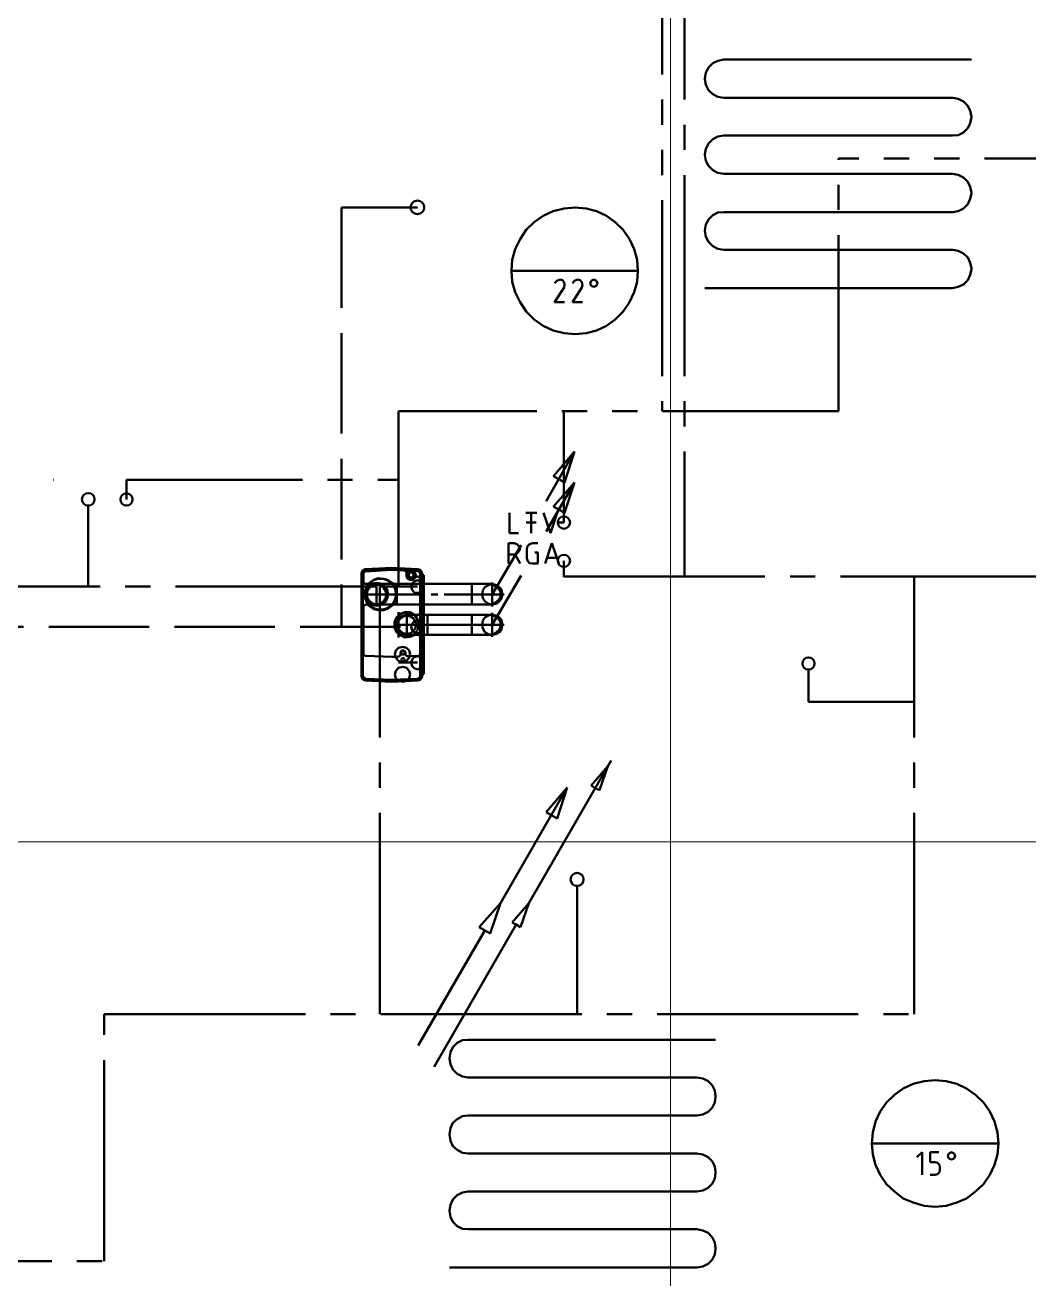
# Model space of a CAD drawing. Header units: metres. Extents: x -4.5 to 35.1, y -3.6 to 25.4.
# Drawn here: x 7.131 to 11.125, y 15.545 to 20.533 of the extents above; entities that cross this region are included whole.
import ezdxf

# ---------------------------------------------------------------- set-up
doc = ezdxf.new("R2010")
doc.units = ezdxf.units.M
for name, pattern in [('GETRENNT2_S6', [1.2, 0.7, -0.1, 0.1, -0.1, 0.1, -0.1]), ('STRICHLINIE2_S3', [0.5, 0.4, -0.1]), ('STRICHPUNKT2_S5', [1.1, 0.8, -0.1, 0.1, -0.1])]:
    doc.linetypes.add(name, pattern=pattern)
doc.layers.add('Standard', color=7, linetype='Continuous', lineweight=25)

msp = doc.modelspace()

# ---------------------------------------------------------------- linework, layer by layer
at = {"layer": 'Standard', "color": 252, "linetype": 'Continuous', "lineweight": 13}
for p, q in [((9.6986, -3.2638), (9.6986, 25.0491)), ((9.6986, -3.2638), (9.6986, 25.0491)), ((-4.1221, 17.284), (26.8317, 17.284)), ((-4.1221, 17.284), (26.8317, 17.284)), ((-4.1221, 17.284), (26.8317, 17.284))]:
    msp.add_line(p, q, dxfattribs=at)
at = {"layer": 'Standard', "color": 1, "linetype": 'GETRENNT2_S6', "lineweight": 50}
for p, q in [((9.6663, 21.036), (9.6663, 18.9971)), ((11.6484, 20.0013), (10.3671, 20.0013)), ((10.3671, 18.9971), (10.3671, 20.0013)), ((10.3671, 18.9971), (8.617, 18.9971)), ((8.617, 18.9971), (8.617, 17.997)), ((9.275, 18.5536), (9.275, 18.9971)), ((7.2438, 18.7241), (7.245, 18.7241)), ((7.5343, 18.7241), (8.617, 18.7241)), ((7.5343, 18.646), (7.5343, 18.7241)), ((9.165, 18.5536), (9.125, 18.5536)), ((9.275, 18.5536), (9.2507, 18.5536))]:
    msp.add_line(p, q, dxfattribs=at)
at = {"layer": 'Standard', "color": 5, "linetype": 'STRICHPUNKT2_S5', "lineweight": 50}
for p, q in [((9.755, 21.036), (9.755, 18.3387)), ((7.3822, 18.621), (7.3822, 18.2991)), ((9.275, 18.4015), (9.275, 18.3375)), ((9.275, 18.3387), (10.6692, 18.3387)), ((10.6692, 18.3387), (11.8255, 18.3387)), ((10.6692, 16.599), (10.6692, 18.3387)), ((6.6293, 18.2991), (8.5419, 18.2991)), ((8.5419, 16.599), (8.5419, 18.2991)), ((10.2481, 17.968), (10.2481, 17.8409)), ((10.2481, 17.8409), (10.6692, 17.8409)), ((9.3274, 17.1094), (9.3274, 16.599)), ((7.4461, 15.6156), (7.4461, 16.599)), ((7.4461, 16.599), (10.6692, 16.599)), ((5.3373, 15.6156), (7.4461, 15.6156))]:
    msp.add_line(p, q, dxfattribs=at)
at = {"layer": 'Standard', "color": 52, "linetype": 'Continuous', "lineweight": 50}
for p, q in [((9.8504, 20.3638), (9.84, 20.343)), ((9.867, 20.3805), (9.8504, 20.3638)), ((9.8879, 20.3909), (9.867, 20.3805)), ((9.9108, 20.3951), (9.8879, 20.3909)), ((10.8963, 20.3951), (9.9108, 20.3951)), ((9.84, 20.343), (9.8358, 20.3201)), ((9.8358, 20.3201), (9.8358, 20.318)), ((9.8358, 20.318), (9.84, 20.2951)), ((9.84, 20.2951), (9.8504, 20.2742)), ((9.8504, 20.2742), (9.867, 20.2576)), ((9.867, 20.2576), (9.8879, 20.2472)), ((9.8879, 20.2472), (9.9108, 20.243)), ((9.9108, 20.243), (10.8213, 20.243)), ((10.8213, 20.243), (10.8442, 20.2388)), ((10.8442, 20.2388), (10.865, 20.2284)), ((10.865, 20.2284), (10.8817, 20.2118)), ((10.8817, 20.2118), (10.8921, 20.1909)), ((10.8921, 20.1909), (10.8963, 20.168)), ((10.8963, 20.1659), (10.8921, 20.143)), ((10.8963, 20.168), (10.8963, 20.1659)), ((10.865, 20.1055), (10.8442, 20.095)), ((10.8817, 20.1221), (10.865, 20.1055)), ((10.8921, 20.143), (10.8817, 20.1221)), ((9.8504, 20.0617), (9.84, 20.0409)), ((9.867, 20.0784), (9.8504, 20.0617)), ((9.8879, 20.0888), (9.867, 20.0784)), ((9.9108, 20.093), (9.8879, 20.0888)), ((10.8213, 20.093), (9.9108, 20.093)), ((10.8442, 20.095), (10.8213, 20.093)), ((9.84, 20.0409), (9.8358, 20.018)), ((9.8358, 20.018), (9.8358, 20.0159)), ((9.8358, 20.0159), (9.84, 19.993)), ((9.84, 19.993), (9.8504, 19.9721)), ((9.8504, 19.9721), (9.867, 19.9555)), ((9.867, 19.9555), (9.8879, 19.9451)), ((9.8879, 19.9451), (9.9108, 19.9409)), ((9.9108, 19.9409), (10.8213, 19.9409)), ((10.8213, 19.9409), (10.8442, 19.9367)), ((10.8442, 19.9367), (10.865, 19.9263)), ((10.865, 19.9263), (10.8817, 19.9096)), ((10.8817, 19.9096), (10.8921, 19.8888)), ((10.8921, 19.8888), (10.8963, 19.8659)), ((10.8963, 19.8638), (10.8921, 19.8409)), ((10.8963, 19.8659), (10.8963, 19.8638)), ((9.2754, 19.8034), (9.2316, 19.7929)), ((9.3191, 19.8075), (9.2754, 19.8034)), ((9.3629, 19.8034), (9.3191, 19.8075)), ((9.4045, 19.7929), (9.3629, 19.8034)), ((10.865, 19.8034), (10.8442, 19.7929)), ((10.8817, 19.82), (10.865, 19.8034)), ((10.8921, 19.8409), (10.8817, 19.82)), ((9.192, 19.7742), (9.1566, 19.7492)), ((9.2316, 19.7929), (9.192, 19.7742)), ((9.4441, 19.7742), (9.4045, 19.7929)), ((9.4795, 19.7492), (9.4441, 19.7742)), ((9.8504, 19.7596), (9.84, 19.7388)), ((9.867, 19.7763), (9.8504, 19.7596)), ((9.8879, 19.7867), (9.867, 19.7763)), ((9.9108, 19.7888), (9.8879, 19.7867)), ((10.8213, 19.7888), (9.9108, 19.7888)), ((10.8442, 19.7929), (10.8213, 19.7888)), ((9.1253, 19.7179), (9.1003, 19.6804)), ((9.1566, 19.7492), (9.1253, 19.7179)), ((9.5108, 19.7179), (9.4795, 19.7492)), ((9.5358, 19.6804), (9.5108, 19.7179)), ((9.84, 19.7388), (9.8358, 19.7159)), ((9.8358, 19.7159), (9.8358, 19.7138)), ((9.8358, 19.7138), (9.84, 19.6909)), ((9.1003, 19.6804), (9.0816, 19.6409)), ((9.5545, 19.6409), (9.5358, 19.6804)), ((9.84, 19.6909), (9.8504, 19.67)), ((9.8504, 19.67), (9.867, 19.6534)), ((9.867, 19.6534), (9.8879, 19.643)), ((9.0816, 19.6409), (9.0691, 19.5992)), ((9.567, 19.5992), (9.5545, 19.6409)), ((9.8879, 19.643), (9.9108, 19.6388)), ((9.9108, 19.6388), (10.8213, 19.6388)), ((10.8213, 19.6388), (10.8442, 19.6346)), ((10.8442, 19.6346), (10.865, 19.6242)), ((10.865, 19.6242), (10.8817, 19.6075)), ((10.8817, 19.6075), (10.8921, 19.5867)), ((9.0691, 19.5992), (9.067, 19.5554)), ((9.067, 19.5554), (9.5691, 19.5554)), ((9.067, 19.5554), (9.0691, 19.5117)), ((9.5691, 19.5554), (9.567, 19.5992)), ((9.567, 19.5117), (9.5691, 19.5554)), ((10.8921, 19.5867), (10.8963, 19.5638)), ((10.8963, 19.5617), (10.8921, 19.5388)), ((10.8963, 19.5638), (10.8963, 19.5617)), ((9.0691, 19.5117), (9.0816, 19.47)), ((9.2462, 19.5159), (9.2378, 19.5054)), ((9.2587, 19.52), (9.2462, 19.5159)), ((9.2691, 19.5179), (9.2587, 19.52)), ((9.2754, 19.5096), (9.2691, 19.5179)), ((9.2774, 19.4992), (9.2754, 19.5096)), ((9.317, 19.5159), (9.3087, 19.5054)), ((9.3295, 19.52), (9.317, 19.5159)), ((9.3399, 19.5179), (9.3295, 19.52)), ((9.3462, 19.5096), (9.3399, 19.5179)), ((9.3483, 19.4992), (9.3462, 19.5096)), ((9.3837, 19.5159), (9.3795, 19.5054)), ((9.3795, 19.5054), (9.3837, 19.495)), ((9.3941, 19.52), (9.3837, 19.5159)), ((9.4045, 19.5159), (9.3941, 19.52)), ((9.4087, 19.5054), (9.4045, 19.5159)), ((9.4045, 19.495), (9.4087, 19.5054)), ((9.5545, 19.47), (9.567, 19.5117)), ((10.865, 19.5013), (10.8442, 19.4908)), ((10.8817, 19.5179), (10.865, 19.5013)), ((10.8921, 19.5388), (10.8817, 19.5179)), ((9.0816, 19.47), (9.1003, 19.4304)), ((9.2754, 19.4888), (9.2378, 19.4304)), ((9.2754, 19.4888), (9.2774, 19.4992)), ((9.3462, 19.4888), (9.3087, 19.4304)), ((9.3462, 19.4888), (9.3483, 19.4992)), ((9.3837, 19.495), (9.3941, 19.4908)), ((9.3941, 19.4908), (9.4045, 19.495)), ((9.5358, 19.4304), (9.5545, 19.47)), ((10.8213, 19.4867), (9.8358, 19.4867)), ((10.8442, 19.4908), (10.8213, 19.4867)), ((9.1003, 19.4304), (9.1253, 19.3929)), ((9.2378, 19.4304), (9.2774, 19.4304)), ((9.3087, 19.4304), (9.3483, 19.4304)), ((9.5108, 19.3929), (9.5358, 19.4304)), ((9.1253, 19.3929), (9.1566, 19.3617)), ((9.1566, 19.3617), (9.192, 19.3367)), ((9.4441, 19.3367), (9.4795, 19.3617)), ((9.4795, 19.3617), (9.5108, 19.3929)), ((9.192, 19.3367), (9.2316, 19.3179)), ((9.2316, 19.3179), (9.2754, 19.3075)), ((9.2754, 19.3075), (9.3191, 19.3033)), ((9.3191, 19.3033), (9.3629, 19.3075)), ((9.3629, 19.3075), (9.4045, 19.3179)), ((9.4045, 19.3179), (9.4441, 19.3367)), ((8.8336, 16.4677), (8.8232, 16.4469)), ((8.8503, 16.4844), (8.8336, 16.4677)), ((8.8711, 16.4948), (8.8503, 16.4844)), ((8.8941, 16.4969), (8.8711, 16.4948)), ((9.8775, 16.4969), (8.8941, 16.4969)), ((8.8232, 16.4469), (8.8191, 16.424)), ((8.8191, 16.424), (8.8191, 16.4219)), ((8.8191, 16.4219), (8.8232, 16.399)), ((8.8232, 16.399), (8.8336, 16.3781)), ((8.8336, 16.3781), (8.8503, 16.3615)), ((8.8503, 16.3615), (8.8711, 16.3511)), ((8.8711, 16.3511), (8.8941, 16.3469)), ((8.8941, 16.3469), (9.8045, 16.3469)), ((9.8045, 16.3469), (9.8275, 16.3427)), ((9.8275, 16.3427), (9.8483, 16.3323)), ((9.8483, 16.3323), (9.8649, 16.3156)), ((9.8649, 16.3156), (9.8754, 16.2948)), ((10.665, 16.3219), (10.6254, 16.3031)), ((10.7088, 16.3323), (10.665, 16.3219)), ((10.7525, 16.3365), (10.7088, 16.3323)), ((10.7963, 16.3323), (10.7525, 16.3365)), ((10.8379, 16.3219), (10.7963, 16.3323)), ((10.8775, 16.3031), (10.8379, 16.3219)), ((9.8754, 16.2948), (9.8775, 16.2719)), ((9.8775, 16.2698), (9.8754, 16.2469)), ((9.8775, 16.2719), (9.8775, 16.2698)), ((10.59, 16.2781), (10.5587, 16.2469)), ((10.6254, 16.3031), (10.59, 16.2781)), ((10.913, 16.2781), (10.8775, 16.3031)), ((10.9442, 16.2469), (10.913, 16.2781)), ((9.8483, 16.2094), (9.8275, 16.199)), ((9.8649, 16.226), (9.8483, 16.2094)), ((9.8754, 16.2469), (9.8649, 16.226)), ((10.5338, 16.2115), (10.515, 16.1719)), ((10.5587, 16.2469), (10.5338, 16.2115)), ((10.9692, 16.2115), (10.9442, 16.2469)), ((10.988, 16.1719), (10.9692, 16.2115)), ((8.8336, 16.1656), (8.8232, 16.1448)), ((8.8503, 16.1802), (8.8336, 16.1656)), ((8.8711, 16.1927), (8.8503, 16.1802)), ((8.8941, 16.1948), (8.8711, 16.1927)), ((9.8045, 16.1948), (8.8941, 16.1948)), ((9.8275, 16.199), (9.8045, 16.1948)), ((10.515, 16.1719), (10.5046, 16.1281)), ((11.0005, 16.1281), (10.988, 16.1719)), ((8.8232, 16.1448), (8.8191, 16.1198)), ((8.8191, 16.1198), (8.8232, 16.0948)), ((10.5046, 16.1281), (10.5004, 16.0844)), ((11.0046, 16.0844), (11.0005, 16.1281)), ((8.8232, 16.0948), (8.8336, 16.0739)), ((8.8336, 16.0739), (8.8503, 16.0594)), ((8.8503, 16.0594), (8.8711, 16.0469)), ((10.5004, 16.0844), (11.0046, 16.0844)), ((10.5004, 16.0844), (10.5046, 16.0406)), ((11.0005, 16.0406), (11.0046, 16.0844)), ((8.8711, 16.0469), (8.8941, 16.0448)), ((8.8941, 16.0448), (9.8045, 16.0448)), ((9.8045, 16.0448), (9.8275, 16.0406)), ((9.8275, 16.0406), (9.8483, 16.0302)), ((9.8483, 16.0302), (9.8649, 16.0135)), ((9.8649, 16.0135), (9.8754, 15.9927)), ((10.5046, 16.0406), (10.515, 15.9989)), ((10.7004, 16.0489), (10.6796, 16.0302)), ((10.7004, 15.9594), (10.7004, 16.0489)), ((10.7317, 16.0094), (10.7317, 16.0489)), ((10.7317, 16.0489), (10.7671, 16.0489)), ((10.7504, 16.0094), (10.7317, 16.0094)), ((10.7609, 16.0073), (10.7504, 16.0094)), ((10.8067, 16.0448), (10.8025, 16.0344)), ((10.8025, 16.0344), (10.8067, 16.0239)), ((10.8171, 16.0489), (10.8067, 16.0448)), ((10.8067, 16.0239), (10.8171, 16.0198)), ((10.8275, 16.0448), (10.8171, 16.0489)), ((10.8171, 16.0198), (10.8275, 16.0239)), ((10.8317, 16.0344), (10.8275, 16.0448)), ((10.8275, 16.0239), (10.8317, 16.0344)), ((10.988, 15.9989), (11.0005, 16.0406)), ((9.8754, 15.9927), (9.8775, 15.9698)), ((9.8775, 15.9677), (9.8754, 15.9448)), ((9.8775, 15.9698), (9.8775, 15.9677)), ((10.515, 15.9989), (10.5338, 15.9594)), ((10.5338, 15.9594), (10.5587, 15.9219)), ((10.7317, 15.9594), (10.7504, 15.9594)), ((10.7504, 15.9594), (10.7609, 15.9615)), ((10.7692, 15.9989), (10.7609, 16.0073)), ((10.7609, 15.9615), (10.7692, 15.9698)), ((10.7713, 15.9885), (10.7692, 15.9989)), ((10.7692, 15.9698), (10.7713, 15.9781)), ((10.7713, 15.9781), (10.7713, 15.9885)), ((10.9442, 15.9219), (10.9692, 15.9594)), ((10.9692, 15.9594), (10.988, 15.9989)), ((9.8649, 15.924), (9.8483, 15.9073)), ((9.8754, 15.9448), (9.8649, 15.924)), ((10.5587, 15.9219), (10.59, 15.8927)), ((10.913, 15.8927), (10.9442, 15.9219)), ((8.8336, 15.8614), (8.8232, 15.8406)), ((8.8503, 15.8781), (8.8336, 15.8614)), ((8.8711, 15.8885), (8.8503, 15.8781)), ((8.8941, 15.8927), (8.8711, 15.8885)), ((9.8045, 15.8927), (8.8941, 15.8927)), ((9.8275, 15.8969), (9.8045, 15.8927)), ((9.8483, 15.9073), (9.8275, 15.8969)), ((10.59, 15.8927), (10.6254, 15.8656)), ((10.6254, 15.8656), (10.665, 15.8489)), ((10.8379, 15.8489), (10.8775, 15.8656)), ((10.8775, 15.8656), (10.913, 15.8927)), ((8.8232, 15.8406), (8.8191, 15.8177)), ((8.8191, 15.8177), (8.8191, 15.8156)), ((8.8191, 15.8156), (8.8232, 15.7927)), ((10.665, 15.8489), (10.7088, 15.8364)), ((10.7088, 15.8364), (10.7525, 15.8323)), ((10.7525, 15.8323), (10.7963, 15.8364)), ((10.7963, 15.8364), (10.8379, 15.8489)), ((8.8232, 15.7927), (8.8336, 15.7718)), ((8.8336, 15.7718), (8.8503, 15.7552)), ((8.8503, 15.7552), (8.8711, 15.7448)), ((8.8711, 15.7448), (8.8941, 15.7427)), ((8.8941, 15.7427), (9.8045, 15.7427)), ((9.8045, 15.7427), (9.8275, 15.7385)), ((9.8275, 15.7385), (9.8483, 15.7281)), ((9.8483, 15.7281), (9.8649, 15.7114)), ((9.8649, 15.7114), (9.8754, 15.6906)), ((9.8754, 15.6906), (9.8775, 15.6677)), ((9.8775, 15.6656), (9.8754, 15.6427)), ((9.8775, 15.6677), (9.8775, 15.6656)), ((9.8649, 15.6218), (9.8483, 15.6052)), ((9.8754, 15.6427), (9.8649, 15.6218)), ((9.8045, 15.5906), (8.8191, 15.5906)), ((9.8275, 15.5947), (9.8045, 15.5906)), ((9.8483, 15.6052), (9.8275, 15.5947))]:
    msp.add_line(p, q, dxfattribs=at)
at = {"layer": 'Standard', "color": 30, "linetype": 'STRICHLINIE2_S3', "lineweight": 50}
for p, q in [((8.692, 19.8075), (8.3899, 19.8075)), ((8.3899, 19.8075), (8.3899, 18.1387)), ((5.225, 18.1387), (8.692, 18.1387))]:
    msp.add_line(p, q, dxfattribs=at)
at = {"layer": 'Standard', "color": 3, "linetype": 'Continuous', "lineweight": 50}
for p, q in [((9.317, 18.8366), (9.2045, 18.6387)), ((9.317, 18.7137), (9.2045, 18.5179)), ((9.0587, 18.5929), (9.0587, 18.5116)), ((9.1232, 18.5929), (9.167, 18.5929)), ((9.1441, 18.5116), (9.1441, 18.5929)), ((9.1941, 18.5929), (9.2212, 18.5116)), ((9.2212, 18.5116), (9.2482, 18.5929)), ((9.0587, 18.5116), (9.0941, 18.5116)), ((9.1045, 18.4637), (8.9899, 18.2679)), ((9.0545, 18.3908), (9.0545, 18.472)), ((9.0545, 18.472), (9.0774, 18.472)), ((9.0878, 18.4679), (9.0774, 18.472)), ((9.0962, 18.4595), (9.0878, 18.4679)), ((9.1003, 18.4491), (9.0962, 18.4595)), ((9.1295, 18.4595), (9.1274, 18.4491)), ((9.1378, 18.4679), (9.1295, 18.4595)), ((9.1503, 18.472), (9.1378, 18.4679)), ((9.1503, 18.472), (9.1712, 18.472)), ((9.2003, 18.3908), (9.2274, 18.472)), ((9.2274, 18.472), (9.2545, 18.3908)), ((9.0774, 18.4262), (9.0545, 18.4262)), ((9.0774, 18.4262), (9.0878, 18.4304)), ((9.0816, 18.4262), (9.1003, 18.3908)), ((9.0878, 18.4304), (9.0962, 18.4387)), ((9.0962, 18.4387), (9.1003, 18.4491)), ((9.1274, 18.4137), (9.1274, 18.4491)), ((9.1274, 18.4137), (9.1295, 18.4012)), ((9.1587, 18.4345), (9.1712, 18.4345)), ((9.1712, 18.4345), (9.1712, 18.3908)), ((9.2462, 18.4137), (9.2066, 18.4137)), ((8.4711, 18.3595), (8.469, 18.3512)), ((8.4774, 18.3658), (8.4711, 18.3595)), ((8.4753, 18.3616), (8.4711, 18.3512)), ((8.4857, 18.3658), (8.4753, 18.3616)), ((8.4794, 18.3574), (8.4753, 18.3512)), ((8.4857, 18.3679), (8.4774, 18.3658)), ((8.4794, 18.3574), (8.4774, 18.3554)), ((8.4774, 18.3554), (8.4774, 18.3512)), ((8.4857, 18.3616), (8.4794, 18.3574)), ((8.4815, 18.3595), (8.4794, 18.3574)), ((8.4857, 18.3595), (8.4815, 18.3595)), ((8.5899, 18.3741), (8.4857, 18.3679)), ((8.4857, 18.3658), (8.5899, 18.372)), ((8.4857, 18.3616), (8.5899, 18.3658)), ((8.5899, 18.3658), (8.4857, 18.3595)), ((8.6941, 18.3679), (8.5899, 18.3741)), ((8.5899, 18.372), (8.6941, 18.3658)), ((8.5899, 18.3658), (8.5899, 18.3679)), ((8.6566, 18.3637), (8.5899, 18.3658)), ((8.5899, 18.3658), (8.6399, 18.3637)), ((8.6441, 18.3616), (8.6399, 18.3637)), ((8.6461, 18.3595), (8.6441, 18.3616)), ((8.6482, 18.3554), (8.6461, 18.3595)), ((8.6503, 18.3554), (8.6482, 18.3449)), ((8.6482, 18.3512), (8.6482, 18.3554)), ((8.6586, 18.3616), (8.6503, 18.3554)), ((8.6586, 18.3595), (8.6524, 18.3533)), ((8.6566, 18.3554), (8.6524, 18.3449)), ((8.6566, 18.3637), (8.6586, 18.3616)), ((8.667, 18.3595), (8.6566, 18.3554)), ((8.667, 18.3616), (8.6586, 18.3595)), ((8.667, 18.3554), (8.6607, 18.3533)), ((8.6753, 18.3595), (8.667, 18.3616)), ((8.6774, 18.3554), (8.667, 18.3595)), ((8.6732, 18.3533), (8.667, 18.3554)), ((8.6816, 18.3533), (8.6753, 18.3595)), ((8.6774, 18.3595), (8.6774, 18.3616)), ((8.6774, 18.3616), (8.6795, 18.3616)), ((8.6836, 18.3533), (8.6774, 18.3595)), ((8.6816, 18.3449), (8.6774, 18.3554)), ((8.6941, 18.3616), (8.6795, 18.3616)), ((8.7024, 18.3658), (8.6941, 18.3679)), ((8.7045, 18.3616), (8.6941, 18.3658)), ((8.7003, 18.3574), (8.6941, 18.3616)), ((8.7024, 18.3512), (8.7003, 18.3574)), ((8.7086, 18.3595), (8.7024, 18.3658)), ((8.7086, 18.3512), (8.7045, 18.3616)), ((8.7107, 18.3512), (8.7086, 18.3595)), ((9.1295, 18.4012), (9.1378, 18.3929)), ((9.1378, 18.3929), (9.1503, 18.3908)), ((9.1712, 18.3908), (9.1503, 18.3908)), ((8.469, 18.3512), (8.469, 17.9428)), ((8.4711, 17.9428), (8.4711, 18.3512)), ((8.4753, 18.3512), (8.4753, 18.2804)), ((8.4774, 18.3512), (8.4774, 18.322)), ((8.4774, 18.322), (8.4774, 18.3179)), ((8.4774, 18.3179), (8.4794, 18.3158)), ((8.4794, 18.3158), (8.4815, 18.3116)), ((8.4815, 18.3116), (8.4836, 18.3095)), ((8.4836, 18.3095), (8.494, 18.3095)), ((8.494, 18.3054), (8.4857, 18.2887)), ((8.5003, 18.3116), (8.4899, 18.297)), ((8.5086, 18.3199), (8.494, 18.3054)), ((8.494, 18.3095), (8.4982, 18.3116)), ((8.5107, 18.3116), (8.4961, 18.3012)), ((8.4982, 18.3116), (8.5024, 18.3158)), ((8.5169, 18.3241), (8.5003, 18.3116)), ((8.5128, 18.3074), (8.5003, 18.297)), ((8.5128, 18.3054), (8.5003, 18.297)), ((8.5128, 18.3054), (8.5003, 18.297)), ((8.519, 18.3262), (8.5024, 18.3158)), ((8.5149, 18.3054), (8.5024, 18.2949)), ((8.5253, 18.3283), (8.5086, 18.3199)), ((8.5294, 18.3137), (8.5107, 18.3116)), ((8.5294, 18.3095), (8.5128, 18.3054)), ((8.5294, 18.3095), (8.5128, 18.3074)), ((8.5294, 18.3095), (8.5128, 18.3054)), ((8.5294, 18.3074), (8.5149, 18.3054)), ((8.5357, 18.3304), (8.5169, 18.3241)), ((8.5378, 18.3324), (8.519, 18.3262)), ((8.5461, 18.3304), (8.5253, 18.3283)), ((8.5461, 18.3116), (8.5294, 18.3137)), ((8.544, 18.3054), (8.5294, 18.3095)), ((8.5461, 18.3074), (8.5294, 18.3095)), ((8.5294, 18.2283), (8.5294, 18.3095)), ((8.6107, 18.3095), (8.5294, 18.3095)), ((8.544, 18.3054), (8.5294, 18.3074)), ((8.5294, 18.3054), (8.5294, 18.2303)), ((8.5544, 18.3304), (8.5357, 18.3304)), ((8.5565, 18.3304), (8.5378, 18.3324)), ((8.5565, 18.2949), (8.544, 18.3054)), ((8.5586, 18.297), (8.544, 18.3054)), ((8.5649, 18.3283), (8.5461, 18.3304)), ((8.5628, 18.3012), (8.5461, 18.3116)), ((8.5586, 18.297), (8.5461, 18.3074)), ((8.5732, 18.3241), (8.5544, 18.3304)), ((8.5753, 18.3241), (8.5565, 18.3304)), ((8.5815, 18.3199), (8.5649, 18.3283)), ((8.5899, 18.3116), (8.5732, 18.3241)), ((8.592, 18.3137), (8.5753, 18.3241)), ((8.5961, 18.3054), (8.5815, 18.3199)), ((8.6003, 18.297), (8.5899, 18.3116)), ((8.6024, 18.297), (8.592, 18.3137)), ((8.6045, 18.2887), (8.5961, 18.3054)), ((8.6107, 18.2283), (8.6107, 18.3095)), ((8.6107, 18.3095), (8.9086, 18.3095)), ((8.6482, 18.3512), (8.6482, 18.3408)), ((8.6482, 18.3449), (8.6503, 18.3366)), ((8.6482, 18.3408), (8.6524, 18.3304)), ((8.6524, 18.3533), (8.6503, 18.3449)), ((8.6503, 18.3449), (8.6524, 18.3366)), ((8.6503, 18.3366), (8.6566, 18.3304)), ((8.6524, 18.3449), (8.6566, 18.3366)), ((8.6524, 18.3366), (8.6586, 18.3304)), ((8.6524, 18.3304), (8.6628, 18.3262)), ((8.6607, 18.3533), (8.6566, 18.3449)), ((8.6566, 18.3449), (8.6607, 18.3387)), ((8.6566, 18.3366), (8.667, 18.3324)), ((8.6566, 18.3304), (8.667, 18.3262)), ((8.6586, 18.3304), (8.667, 18.3283)), ((8.6607, 18.3387), (8.667, 18.3345)), ((8.6628, 18.3262), (8.6732, 18.3262)), ((8.667, 18.3345), (8.6732, 18.3387)), ((8.667, 18.3324), (8.6774, 18.3366)), ((8.667, 18.3283), (8.6753, 18.3304)), ((8.667, 18.3262), (8.6753, 18.3283)), ((8.6711, 18.3116), (8.667, 18.2991)), ((8.6795, 18.3199), (8.6711, 18.3116)), ((8.6774, 18.3449), (8.6732, 18.3533)), ((8.6732, 18.3387), (8.6774, 18.3449)), ((8.6732, 18.3262), (8.6816, 18.3324)), ((8.6753, 18.3304), (8.6816, 18.3366)), ((8.6753, 18.3283), (8.6816, 18.3345)), ((8.6774, 18.3366), (8.6816, 18.3449)), ((8.692, 18.3241), (8.6795, 18.3199)), ((8.6836, 18.3449), (8.6816, 18.3533)), ((8.6816, 18.3366), (8.6836, 18.3449)), ((8.6816, 18.3345), (8.6857, 18.3429)), ((8.6836, 18.3345), (8.6816, 18.3324)), ((8.6857, 18.3429), (8.6836, 18.3533)), ((8.6857, 18.3366), (8.6836, 18.3345)), ((8.6899, 18.3387), (8.6857, 18.3366)), ((8.6961, 18.3387), (8.6899, 18.3387)), ((8.7045, 18.3199), (8.692, 18.3241)), ((8.6982, 18.3366), (8.6961, 18.3387)), ((8.7003, 18.3345), (8.6982, 18.3366)), ((8.7024, 18.3304), (8.7003, 18.3345)), ((8.7024, 17.9428), (8.7024, 18.3512)), ((8.7024, 18.3283), (8.7024, 18.3304)), ((8.7024, 18.197), (8.7024, 18.3283)), ((8.7149, 18.3116), (8.7045, 18.3199)), ((8.7086, 18.3512), (8.7086, 17.9428)), ((8.7107, 17.9428), (8.7107, 18.3512)), ((8.717, 18.3449), (8.7107, 18.3449)), ((8.7128, 18.3449), (8.7128, 17.9512)), ((8.7128, 18.3074), (8.7128, 18.3095)), ((8.7128, 18.3074), (8.7149, 18.3054)), ((8.717, 18.2991), (8.7149, 18.3116)), ((8.7149, 18.3054), (8.7149, 18.2929)), ((8.717, 18.3449), (8.717, 17.9512)), ((8.9899, 18.3095), (8.9086, 18.3095)), ((8.9086, 18.3095), (8.9086, 18.2283)), ((8.9753, 18.3054), (8.9608, 18.297)), ((8.9899, 18.3095), (8.9753, 18.3054)), ((9.1045, 18.3429), (8.9899, 18.147)), ((8.9899, 18.3158), (8.9899, 18.2199)), ((9.0066, 18.3054), (8.9899, 18.3095)), ((8.992, 18.3054), (8.9941, 18.3054)), ((9.0191, 18.297), (9.0066, 18.3054)), ((8.4711, 18.2804), (8.4711, 18.2824)), ((8.4815, 18.2804), (8.4711, 18.2804)), ((8.4711, 18.2804), (8.4711, 18.2554)), ((8.4711, 18.2554), (8.4711, 18.2804)), ((8.4711, 18.2554), (8.4711, 18.2574)), ((8.4815, 18.2554), (8.4711, 18.2554)), ((8.4732, 18.2804), (8.4732, 18.2824)), ((8.4815, 18.2804), (8.4732, 18.2804)), ((8.4836, 18.2783), (8.4732, 18.2783)), ((8.4732, 18.2783), (8.4732, 18.2762)), ((8.4815, 18.2762), (8.4732, 18.2762)), ((8.4732, 18.2679), (8.4732, 18.2699)), ((8.4732, 18.2679), (8.4815, 18.2679)), ((8.4815, 18.2679), (8.4732, 18.2679)), ((8.4732, 18.2595), (8.4732, 18.2616)), ((8.4815, 18.2595), (8.4732, 18.2595)), ((8.4732, 18.2595), (8.4836, 18.2595)), ((8.4732, 18.2554), (8.4732, 18.2574)), ((8.4732, 18.2554), (8.4815, 18.2554)), ((8.4753, 18.2554), (8.4753, 17.9428)), ((8.4857, 18.2887), (8.4815, 18.2679)), ((8.4815, 18.2804), (8.4815, 18.2554)), ((8.4815, 18.2679), (8.4857, 18.2491)), ((8.4899, 18.297), (8.4836, 18.2783)), ((8.4857, 18.2866), (8.4836, 18.2679)), ((8.4836, 18.2679), (8.4857, 18.2512)), ((8.4836, 18.2595), (8.4899, 18.2408)), ((8.4961, 18.3012), (8.4857, 18.2866)), ((8.4919, 18.2845), (8.4878, 18.2679)), ((8.4899, 18.2845), (8.4878, 18.2679)), ((8.4919, 18.2845), (8.4878, 18.2679)), ((8.4878, 18.2679), (8.4919, 18.2533)), ((8.4878, 18.2679), (8.4899, 18.2512)), ((8.6107, 18.2679), (8.4878, 18.2679)), ((8.4878, 18.2679), (8.4919, 18.2533)), ((8.5003, 18.297), (8.4899, 18.2845)), ((8.494, 18.2824), (8.4899, 18.2679)), ((8.4899, 18.2679), (8.494, 18.2533)), ((8.5003, 18.297), (8.4919, 18.2845)), ((8.5003, 18.297), (8.4919, 18.2845)), ((8.4919, 18.2679), (8.5669, 18.2679)), ((8.5024, 18.2949), (8.494, 18.2824)), ((8.692, 18.2991), (8.5419, 18.2991)), ((8.5649, 18.2824), (8.5565, 18.2949)), ((8.5669, 18.2845), (8.5586, 18.297)), ((8.5669, 18.2845), (8.5586, 18.297)), ((8.5711, 18.2866), (8.5628, 18.3012)), ((8.569, 18.2679), (8.5649, 18.2824)), ((8.5649, 18.2533), (8.569, 18.2679)), ((8.5711, 18.2679), (8.5669, 18.2845)), ((8.5711, 18.2679), (8.5669, 18.2845)), ((8.5669, 18.2533), (8.5711, 18.2679)), ((8.5669, 18.2512), (8.5711, 18.2679)), ((8.5753, 18.2679), (8.5711, 18.2866)), ((8.5711, 18.2512), (8.5753, 18.2679)), ((8.6065, 18.2783), (8.6003, 18.297)), ((8.6003, 18.2408), (8.6065, 18.2595)), ((8.6086, 18.2783), (8.6024, 18.297)), ((8.6024, 18.2387), (8.6086, 18.2574)), ((8.6086, 18.2679), (8.6045, 18.2887)), ((8.6045, 18.2491), (8.6086, 18.2679)), ((8.6065, 18.2595), (8.6065, 18.2783)), ((8.6086, 18.2574), (8.6086, 18.2783)), ((8.6107, 18.2679), (8.7211, 18.2679)), ((8.667, 18.2991), (8.6711, 18.2866)), ((8.6711, 18.2866), (8.6795, 18.2762)), ((8.6795, 18.2762), (8.692, 18.2741)), ((8.692, 18.2741), (8.7045, 18.2762)), ((8.7045, 18.2762), (8.7149, 18.2866)), ((8.7128, 18.2908), (8.7149, 18.2929)), ((8.7128, 18.2908), (8.7128, 18.2929)), ((8.7149, 18.2866), (8.717, 18.2991)), ((8.7461, 18.2679), (8.7732, 18.2679)), ((8.7982, 18.2679), (8.9086, 18.2679)), ((8.9086, 18.2679), (9.0295, 18.2679)), ((8.942, 18.2679), (9.0378, 18.2679)), ((8.9524, 18.2845), (8.9503, 18.2679)), ((8.9503, 18.2679), (8.9524, 18.2533)), ((8.9608, 18.297), (8.9524, 18.2845)), ((8.9941, 18.3033), (8.9982, 18.3033)), ((8.9962, 18.3033), (9.0024, 18.3033)), ((9.0045, 18.3012), (8.9982, 18.3012)), ((9.0003, 18.3012), (9.0045, 18.3012)), ((9.0024, 18.3012), (9.0066, 18.3012)), ((9.0024, 18.2991), (9.0087, 18.2991)), ((9.0045, 18.2991), (9.0107, 18.2991)), ((9.0107, 18.2991), (9.0045, 18.2991)), ((9.0066, 18.297), (9.0128, 18.297)), ((9.0128, 18.297), (9.0066, 18.297)), ((9.0149, 18.2949), (9.0087, 18.2949)), ((9.0087, 18.2949), (9.0149, 18.2949)), ((9.0107, 18.2949), (9.0149, 18.2949)), ((9.0107, 18.2929), (9.017, 18.2929)), ((9.017, 18.2929), (9.0107, 18.2929)), ((9.0128, 18.2908), (9.0191, 18.2908)), ((9.0191, 18.2908), (9.0128, 18.2908)), ((9.0128, 18.2908), (9.0191, 18.2908)), ((9.0212, 18.2887), (9.0149, 18.2887)), ((9.0149, 18.2887), (9.0191, 18.2887)), ((9.0212, 18.2866), (9.0149, 18.2866)), ((9.0149, 18.2866), (9.0212, 18.2866)), ((9.017, 18.2866), (9.0212, 18.2866)), ((9.017, 18.2845), (9.0232, 18.2845)), ((9.0232, 18.2845), (9.017, 18.2845)), ((9.017, 18.2845), (9.0232, 18.2845)), ((9.017, 18.2824), (9.0232, 18.2824)), ((9.0232, 18.2824), (9.017, 18.2824)), ((9.0232, 18.2554), (9.017, 18.2554)), ((9.0274, 18.2845), (9.0191, 18.297)), ((9.0191, 18.2804), (9.0253, 18.2804)), ((9.0253, 18.2804), (9.0191, 18.2804)), ((9.0191, 18.2804), (9.0232, 18.2804)), ((9.0191, 18.2783), (9.0253, 18.2783)), ((9.0253, 18.2783), (9.0191, 18.2783)), ((9.0191, 18.2762), (9.0253, 18.2762)), ((9.0253, 18.2762), (9.0191, 18.2762)), ((9.0191, 18.2762), (9.0253, 18.2762)), ((9.0253, 18.2741), (9.0191, 18.2741)), ((9.0191, 18.2741), (9.0253, 18.2741)), ((9.0191, 18.2616), (9.0253, 18.2616)), ((9.0253, 18.2616), (9.0191, 18.2616)), ((9.0191, 18.2616), (9.0253, 18.2616)), ((9.0191, 18.2595), (9.0253, 18.2595)), ((9.0253, 18.2595), (9.0191, 18.2595)), ((9.0191, 18.2595), (9.0253, 18.2595)), ((9.0191, 18.2574), (9.0253, 18.2574)), ((9.0253, 18.2574), (9.0191, 18.2574)), ((9.0253, 18.2554), (9.0191, 18.2554)), ((9.0191, 18.2554), (9.0232, 18.2554)), ((9.0212, 18.2741), (9.0253, 18.2741)), ((9.0212, 18.272), (9.0274, 18.272)), ((9.0274, 18.272), (9.0212, 18.272)), ((9.0212, 18.2699), (9.0274, 18.2699)), ((9.0274, 18.2699), (9.0212, 18.2699)), ((9.0212, 18.2699), (9.0274, 18.2699)), ((9.0212, 18.2679), (9.0274, 18.2679)), ((9.0212, 18.2679), (9.0274, 18.2679)), ((9.0212, 18.2658), (9.0274, 18.2658)), ((9.0274, 18.2658), (9.0212, 18.2658)), ((9.0212, 18.2658), (9.0274, 18.2658)), ((9.0274, 18.2637), (9.0212, 18.2637)), ((9.0212, 18.2637), (9.0253, 18.2637)), ((9.0295, 18.2679), (9.0274, 18.2845)), ((9.0274, 18.2533), (9.0295, 18.2679)), ((8.4794, 18.222), (8.4774, 18.2178)), ((8.4774, 18.2178), (8.4774, 18.2137)), ((8.4774, 18.2137), (8.4774, 18.0324)), ((8.4815, 18.2241), (8.4794, 18.222)), ((8.4836, 18.2262), (8.4815, 18.2241)), ((8.4878, 18.2283), (8.4836, 18.2262)), ((8.4857, 18.2512), (8.4961, 18.2345)), ((8.4857, 18.2491), (8.494, 18.2303)), ((8.4919, 18.2283), (8.4878, 18.2283)), ((8.4899, 18.2512), (8.5003, 18.2387)), ((8.4899, 18.2408), (8.5003, 18.2241)), ((8.4919, 18.2533), (8.5003, 18.2387)), ((8.4919, 18.2533), (8.5003, 18.2408)), ((8.494, 18.2262), (8.4919, 18.2283)), ((8.494, 18.2533), (8.5024, 18.2408)), ((8.494, 18.2303), (8.5086, 18.2178)), ((8.4982, 18.2241), (8.494, 18.2262)), ((8.4961, 18.2345), (8.5107, 18.2262)), ((8.5024, 18.2199), (8.4982, 18.2241)), ((8.5003, 18.2408), (8.5128, 18.2303)), ((8.5003, 18.2387), (8.5128, 18.2303)), ((8.5003, 18.2387), (8.5128, 18.2303)), ((8.5003, 18.2241), (8.5169, 18.2137)), ((8.5024, 18.2408), (8.5149, 18.2324)), ((8.5024, 18.2199), (8.519, 18.2095)), ((8.5086, 18.2178), (8.5253, 18.2074)), ((8.5107, 18.2262), (8.5294, 18.222)), ((8.5128, 18.2303), (8.5294, 18.2262)), ((8.5128, 18.2303), (8.5294, 18.2262)), ((8.5128, 18.2303), (8.5294, 18.2283)), ((8.5149, 18.2324), (8.5294, 18.2283)), ((8.5169, 18.2137), (8.5357, 18.2074)), ((8.519, 18.2095), (8.5378, 18.2054)), ((8.5253, 18.2074), (8.5461, 18.2054)), ((8.5294, 18.2283), (8.544, 18.2324)), ((8.5294, 18.2262), (8.544, 18.2303)), ((8.5294, 18.2262), (8.5461, 18.2303)), ((8.5294, 18.2283), (8.6107, 18.2283)), ((8.5294, 18.222), (8.5461, 18.2262)), ((8.5357, 18.2074), (8.5544, 18.2074)), ((8.5378, 18.2054), (8.5565, 18.2054)), ((8.544, 18.2324), (8.5565, 18.2408)), ((8.544, 18.2303), (8.5586, 18.2387)), ((8.5461, 18.2303), (8.5586, 18.2387)), ((8.5461, 18.2262), (8.5628, 18.2345)), ((8.5461, 18.2054), (8.5649, 18.2074)), ((8.5544, 18.2074), (8.5732, 18.2137)), ((8.5565, 18.2408), (8.5649, 18.2533)), ((8.5565, 18.2054), (8.5753, 18.2116)), ((8.5586, 18.2387), (8.5669, 18.2533)), ((8.5586, 18.2387), (8.5669, 18.2512)), ((8.5628, 18.2345), (8.5711, 18.2512)), ((8.5649, 18.2074), (8.5815, 18.2178)), ((8.5732, 18.2137), (8.5899, 18.2241)), ((8.5753, 18.2116), (8.592, 18.2241)), ((8.5815, 18.2178), (8.5961, 18.2303)), ((8.5899, 18.2241), (8.6003, 18.2408)), ((8.592, 18.2241), (8.6024, 18.2387)), ((8.5961, 18.2303), (8.6045, 18.2491)), ((8.6107, 18.2283), (8.9086, 18.2283)), ((8.9086, 18.2283), (8.9899, 18.2283)), ((8.9524, 18.2533), (8.9608, 18.2408)), ((8.9608, 18.2408), (8.9753, 18.2303)), ((8.9753, 18.2303), (8.9899, 18.2283)), ((8.9899, 18.2283), (9.0066, 18.2303)), ((8.9982, 18.2324), (8.992, 18.2324)), ((8.9962, 18.2345), (9.0024, 18.2345)), ((9.0045, 18.2345), (8.9982, 18.2345)), ((9.0003, 18.2345), (9.0045, 18.2345)), ((9.0087, 18.2366), (9.0024, 18.2366)), ((9.0024, 18.2366), (9.0066, 18.2366)), ((9.0045, 18.2387), (9.0107, 18.2387)), ((9.0045, 18.2366), (9.0107, 18.2366)), ((9.0066, 18.2303), (9.0191, 18.2408)), ((9.0066, 18.2408), (9.0128, 18.2408)), ((9.0066, 18.2387), (9.0128, 18.2387)), ((9.0087, 18.2408), (9.0149, 18.2408)), ((9.0149, 18.2408), (9.0087, 18.2408)), ((9.0107, 18.2449), (9.017, 18.2449)), ((9.017, 18.2428), (9.0107, 18.2428)), ((9.0107, 18.2428), (9.0149, 18.2428)), ((9.0191, 18.247), (9.0128, 18.247)), ((9.0128, 18.2449), (9.0191, 18.2449)), ((9.0191, 18.2449), (9.0128, 18.2449)), ((9.0149, 18.2491), (9.0212, 18.2491)), ((9.0212, 18.2491), (9.0149, 18.2491)), ((9.0149, 18.2491), (9.0212, 18.2491)), ((9.0149, 18.247), (9.0191, 18.247)), ((9.017, 18.2533), (9.0232, 18.2533)), ((9.0232, 18.2533), (9.017, 18.2533)), ((9.017, 18.2512), (9.0232, 18.2512)), ((9.0232, 18.2512), (9.017, 18.2512)), ((9.017, 18.2512), (9.0212, 18.2512)), ((9.0191, 18.2408), (9.0274, 18.2533)), ((8.6086, 18.1762), (8.6003, 18.1574)), ((8.6003, 18.1574), (8.6003, 18.1366)), ((8.6045, 18.1657), (8.6024, 18.147)), ((8.617, 18.1824), (8.6045, 18.1657)), ((8.6232, 18.1908), (8.6086, 18.1762)), ((8.6128, 18.1637), (8.6107, 18.147)), ((8.6211, 18.1762), (8.6128, 18.1637)), ((8.617, 18.1616), (8.6128, 18.147)), ((8.6315, 18.1929), (8.617, 18.1824)), ((8.6253, 18.1741), (8.617, 18.1616)), ((8.6357, 18.1845), (8.6211, 18.1762)), ((8.642, 18.197), (8.6232, 18.1908)), ((8.6357, 18.1803), (8.6253, 18.1741)), ((8.6503, 18.1949), (8.6315, 18.1929)), ((8.6503, 18.1866), (8.6357, 18.1845)), ((8.6503, 18.1845), (8.6357, 18.1803)), ((8.6628, 18.197), (8.642, 18.197)), ((8.6691, 18.1929), (8.6503, 18.1949)), ((8.6503, 18.1074), (8.6503, 18.1866)), ((8.7316, 18.1866), (8.6503, 18.1866)), ((8.6649, 18.1803), (8.6503, 18.1845)), ((8.6503, 18.1845), (8.6503, 18.1095)), ((8.6816, 18.1866), (8.6628, 18.197)), ((8.6753, 18.1741), (8.6649, 18.1803)), ((8.6836, 18.1824), (8.6691, 18.1929)), ((8.6795, 18.1616), (8.6711, 18.1512)), ((8.6836, 18.1616), (8.6753, 18.1741)), ((8.692, 18.1637), (8.6795, 18.1616)), ((8.6816, 18.1866), (8.6836, 18.1866)), ((8.6836, 18.1866), (8.6857, 18.1845)), ((8.6941, 18.1657), (8.6836, 18.1824)), ((8.6878, 18.147), (8.6836, 18.1616)), ((8.6857, 18.1845), (8.692, 18.1845)), ((8.692, 18.1845), (8.6961, 18.1866)), ((8.7045, 18.1616), (8.692, 18.1637)), ((8.6982, 18.147), (8.6941, 18.1657)), ((8.6961, 18.1866), (8.6982, 18.1887)), ((8.6982, 18.1887), (8.7003, 18.1908)), ((8.7003, 18.1908), (8.7024, 18.1929)), ((8.7024, 18.1929), (8.7024, 18.197)), ((8.7149, 18.1512), (8.7045, 18.1616)), ((8.7316, 18.1074), (8.7316, 18.1866)), ((8.7316, 18.1866), (8.9086, 18.1866)), ((8.9899, 18.1866), (8.9086, 18.1866)), ((8.9086, 18.1866), (8.9086, 18.1074)), ((8.9524, 18.1637), (8.9503, 18.147)), ((8.9608, 18.1762), (8.9524, 18.1637)), ((8.9753, 18.1845), (8.9608, 18.1762)), ((8.9899, 18.1866), (8.9753, 18.1845)), ((8.9899, 18.1949), (8.9899, 18.0991)), ((9.0066, 18.1845), (8.9899, 18.1866)), ((8.992, 18.1845), (8.9941, 18.1845)), ((8.9941, 18.1824), (8.9982, 18.1824)), ((8.9962, 18.1824), (9.0024, 18.1824)), ((9.0045, 18.1803), (8.9982, 18.1803)), ((9.0003, 18.1803), (9.0045, 18.1803)), ((9.0024, 18.1803), (9.0066, 18.1803)), ((9.0024, 18.1782), (9.0087, 18.1782)), ((9.0045, 18.1782), (9.0107, 18.1782)), ((9.0045, 18.1762), (9.0107, 18.1762)), ((9.0191, 18.1762), (9.0066, 18.1845)), ((9.0066, 18.1762), (9.0128, 18.1762)), ((9.0128, 18.1762), (9.0066, 18.1762)), ((9.0087, 18.1741), (9.0149, 18.1741)), ((9.0149, 18.1741), (9.0087, 18.1741)), ((9.0107, 18.172), (9.017, 18.172)), ((9.017, 18.172), (9.0107, 18.172)), ((9.0107, 18.172), (9.0149, 18.172)), ((9.0128, 18.1699), (9.0191, 18.1699)), ((9.0191, 18.1699), (9.0128, 18.1699)), ((9.0128, 18.1699), (9.0191, 18.1699)), ((9.0212, 18.1678), (9.0149, 18.1678)), ((9.0149, 18.1678), (9.0191, 18.1678)), ((9.0212, 18.1657), (9.0149, 18.1657)), ((9.0149, 18.1657), (9.0212, 18.1657)), ((9.017, 18.1657), (9.0212, 18.1657)), ((9.017, 18.1637), (9.0232, 18.1637)), ((9.0232, 18.1637), (9.017, 18.1637)), ((9.017, 18.1616), (9.0232, 18.1616)), ((9.0232, 18.1616), (9.017, 18.1616)), ((9.017, 18.1616), (9.0232, 18.1616)), ((9.0274, 18.1637), (9.0191, 18.1762)), ((9.0191, 18.1595), (9.0253, 18.1595)), ((9.0253, 18.1595), (9.0191, 18.1595)), ((9.0191, 18.1595), (9.0232, 18.1595)), ((9.0191, 18.1574), (9.0253, 18.1574)), ((9.0253, 18.1574), (9.0191, 18.1574)), ((9.0191, 18.1553), (9.0253, 18.1553)), ((9.0253, 18.1553), (9.0191, 18.1553)), ((9.0191, 18.1553), (9.0253, 18.1553)), ((9.0295, 18.147), (9.0274, 18.1637)), ((8.6003, 18.1366), (8.6086, 18.1178)), ((8.6024, 18.147), (8.6045, 18.1282)), ((8.6045, 18.1282), (8.617, 18.1137)), ((8.6086, 18.1178), (8.6232, 18.1053)), ((8.7316, 18.147), (8.6107, 18.147)), ((8.6107, 18.147), (8.6128, 18.1324)), ((8.6128, 18.147), (8.617, 18.1324)), ((8.6128, 18.147), (8.6878, 18.147)), ((8.6128, 18.1324), (8.6211, 18.1178)), ((8.617, 18.1324), (8.6253, 18.122)), ((8.617, 18.1137), (8.6315, 18.1032)), ((8.6211, 18.1178), (8.6357, 18.1095)), ((8.6232, 18.1053), (8.642, 18.097)), ((8.6253, 18.122), (8.6357, 18.1137)), ((8.6357, 18.1137), (8.6503, 18.1116)), ((8.6357, 18.1095), (8.6503, 18.1074)), ((8.6503, 18.1116), (8.6649, 18.1137)), ((8.6503, 18.1074), (8.7316, 18.1074)), ((8.6628, 18.0991), (8.6816, 18.1074)), ((8.6649, 18.1137), (8.6753, 18.122)), ((8.6711, 18.1512), (8.667, 18.1387)), ((8.667, 18.1387), (8.6711, 18.1262)), ((8.6691, 18.1032), (8.6836, 18.1137)), ((8.6711, 18.1262), (8.6795, 18.1178)), ((8.6753, 18.122), (8.6836, 18.1324)), ((8.6795, 18.1178), (8.692, 18.1137)), ((8.6836, 18.1095), (8.6816, 18.1074)), ((8.6836, 18.1324), (8.6878, 18.147)), ((8.6836, 18.1137), (8.6941, 18.1282)), ((8.6961, 18.1095), (8.6836, 18.1095)), ((8.692, 18.1137), (8.7045, 18.1178)), ((8.6941, 18.1282), (8.6982, 18.147)), ((8.6982, 18.1074), (8.6961, 18.1095)), ((8.7003, 18.1032), (8.6982, 18.1074)), ((8.7045, 18.1178), (8.7149, 18.1262)), ((8.717, 18.1387), (8.7149, 18.1512)), ((8.7149, 18.1262), (8.717, 18.1387)), ((8.9086, 18.147), (8.7316, 18.147)), ((8.9086, 18.1074), (8.7316, 18.1074)), ((8.9086, 18.147), (9.0295, 18.147)), ((8.9086, 18.1074), (8.9899, 18.1074)), ((8.942, 18.147), (9.0378, 18.147)), ((8.9503, 18.147), (8.9524, 18.1324)), ((8.9524, 18.1324), (8.9608, 18.1178)), ((8.9608, 18.1178), (8.9753, 18.1095)), ((8.9753, 18.1095), (8.9899, 18.1074)), ((8.9899, 18.1074), (9.0066, 18.1095)), ((8.9982, 18.1116), (8.992, 18.1116)), ((8.9962, 18.1116), (9.0024, 18.1116)), ((9.0045, 18.1137), (8.9982, 18.1137)), ((9.0003, 18.1137), (9.0045, 18.1137)), ((9.0087, 18.1157), (9.0024, 18.1157)), ((9.0024, 18.1157), (9.0066, 18.1157)), ((9.0045, 18.1178), (9.0107, 18.1178)), ((9.0045, 18.1157), (9.0107, 18.1157)), ((9.0066, 18.1199), (9.0128, 18.1199)), ((9.0066, 18.1095), (9.0191, 18.1178)), ((9.0066, 18.1178), (9.0128, 18.1178)), ((9.0087, 18.1199), (9.0149, 18.1199)), ((9.0149, 18.1199), (9.0087, 18.1199)), ((9.0107, 18.122), (9.017, 18.122)), ((9.017, 18.122), (9.0107, 18.122)), ((9.0107, 18.122), (9.0149, 18.122)), ((9.0191, 18.1262), (9.0128, 18.1262)), ((9.0128, 18.1241), (9.0191, 18.1241)), ((9.0191, 18.1241), (9.0128, 18.1241)), ((9.0149, 18.1282), (9.0212, 18.1282)), ((9.0212, 18.1282), (9.0149, 18.1282)), ((9.0212, 18.1262), (9.0149, 18.1262)), ((9.0149, 18.1262), (9.0191, 18.1262)), ((9.0232, 18.1345), (9.017, 18.1345)), ((9.017, 18.1324), (9.0232, 18.1324)), ((9.0232, 18.1324), (9.017, 18.1324)), ((9.017, 18.1303), (9.0232, 18.1303)), ((9.0232, 18.1303), (9.017, 18.1303)), ((9.017, 18.1303), (9.0212, 18.1303)), ((9.0191, 18.1532), (9.0253, 18.1532)), ((9.0253, 18.1532), (9.0191, 18.1532)), ((9.0191, 18.1407), (9.0253, 18.1407)), ((9.0253, 18.1407), (9.0191, 18.1407)), ((9.0191, 18.1407), (9.0253, 18.1407)), ((9.0191, 18.1387), (9.0253, 18.1387)), ((9.0253, 18.1387), (9.0191, 18.1387)), ((9.0191, 18.1366), (9.0253, 18.1366)), ((9.0253, 18.1366), (9.0191, 18.1366)), ((9.0191, 18.1366), (9.0253, 18.1366)), ((9.0253, 18.1345), (9.0191, 18.1345)), ((9.0191, 18.1345), (9.0232, 18.1345)), ((9.0191, 18.1178), (9.0274, 18.1324)), ((9.0212, 18.1512), (9.0274, 18.1512)), ((9.0274, 18.1512), (9.0212, 18.1512)), ((9.0212, 18.1512), (9.0253, 18.1512)), ((9.0212, 18.1491), (9.0274, 18.1491)), ((9.0274, 18.1491), (9.0212, 18.1491)), ((9.0212, 18.147), (9.0274, 18.147)), ((9.0274, 18.147), (9.0212, 18.147)), ((9.0212, 18.147), (9.0274, 18.147)), ((9.0212, 18.1449), (9.0274, 18.1449)), ((9.0274, 18.1449), (9.0212, 18.1449)), ((9.0212, 18.1449), (9.0274, 18.1449)), ((9.0274, 18.1428), (9.0212, 18.1428)), ((9.0212, 18.1428), (9.0253, 18.1428)), ((9.0274, 18.1324), (9.0295, 18.147)), ((8.617, 18.0553), (8.6065, 18.0449)), ((8.6336, 18.0595), (8.617, 18.0553)), ((8.6315, 18.1032), (8.6503, 18.0991)), ((8.6482, 18.0553), (8.6336, 18.0595)), ((8.642, 18.097), (8.6628, 18.0991)), ((8.6586, 18.0449), (8.6482, 18.0553)), ((8.6503, 18.0991), (8.6691, 18.1032)), ((8.7024, 18.1012), (8.7003, 18.1032)), ((8.7024, 18.097), (8.7024, 18.1012)), ((8.7024, 18.0324), (8.7024, 18.097)), ((8.4774, 18.0324), (8.4774, 18.0303)), ((8.4774, 18.0303), (8.4794, 18.0262)), ((8.4794, 18.0262), (8.4815, 18.0241)), ((8.4815, 18.0241), (8.4857, 18.0241)), ((8.4857, 18.0241), (8.5899, 18.0199)), ((8.5899, 18.0199), (8.5899, 18.022)), ((8.5899, 18.0199), (8.6149, 18.0199)), ((8.6065, 18.0449), (8.6024, 18.0303)), ((8.6024, 18.0303), (8.6065, 18.0158)), ((8.6065, 18.0158), (8.617, 18.0033)), ((8.6149, 18.0199), (8.619, 18.022)), ((8.619, 18.022), (8.6232, 18.0241)), ((8.6232, 18.0241), (8.6253, 18.0262)), ((8.6274, 18.0428), (8.6253, 18.0345)), ((8.6253, 18.0303), (8.6253, 18.0345)), ((8.6253, 18.0262), (8.6253, 18.0303)), ((8.6336, 18.047), (8.6274, 18.0428)), ((8.6295, 18.0428), (8.6274, 18.0366)), ((8.6274, 18.0366), (8.6295, 18.0303)), ((8.6295, 18.0137), (8.6274, 18.0074)), ((8.6274, 18.0074), (8.6295, 18.0033)), ((8.6336, 18.0449), (8.6295, 18.0428)), ((8.6295, 18.0303), (8.6336, 18.0283)), ((8.6336, 18.0158), (8.6295, 18.0137)), ((8.642, 18.0428), (8.6336, 18.047)), ((8.6399, 18.0428), (8.6336, 18.0449)), ((8.6336, 18.0283), (8.6399, 18.0303)), ((8.6399, 18.0137), (8.6336, 18.0158)), ((8.642, 18.0366), (8.6399, 18.0428)), ((8.6399, 18.0303), (8.642, 18.0366)), ((8.642, 18.0074), (8.6399, 18.0137)), ((8.6399, 18.0033), (8.642, 18.0074)), ((8.6441, 18.0345), (8.642, 18.0428)), ((8.6441, 18.0345), (8.6441, 18.0366)), ((8.6441, 18.0345), (8.6441, 18.0283)), ((8.6441, 18.0283), (8.6461, 18.0262)), ((8.6461, 18.0262), (8.6503, 18.022)), ((8.6482, 18.0033), (8.6586, 18.0158)), ((8.6503, 18.022), (8.6545, 18.022)), ((8.6545, 18.022), (8.6941, 18.0241)), ((8.6628, 18.0303), (8.6586, 18.0449)), ((8.6586, 18.0158), (8.6628, 18.0303)), ((8.6711, 18.0095), (8.667, 17.997)), ((8.6795, 18.0178), (8.6711, 18.0095)), ((8.692, 18.022), (8.6795, 18.0178)), ((8.7045, 18.0178), (8.692, 18.022)), ((8.6941, 18.0241), (8.6961, 18.0241)), ((8.6961, 18.0241), (8.7003, 18.0262)), ((8.7003, 18.0262), (8.7024, 18.0303)), ((8.7024, 18.0303), (8.7024, 18.0324)), ((8.7149, 18.0095), (8.7045, 18.0178)), ((8.717, 17.997), (8.7149, 18.0095)), ((8.6065, 17.9637), (8.6024, 17.9491)), ((8.617, 17.9762), (8.6065, 17.9637)), ((8.617, 18.0033), (8.6336, 17.9991)), ((8.692, 17.997), (8.617, 17.997)), ((8.6336, 17.9803), (8.617, 17.9762)), ((8.6295, 18.0033), (8.6336, 18.0012)), ((8.6336, 17.9991), (8.6482, 18.0033)), ((8.6336, 18.0012), (8.6399, 18.0033)), ((8.6482, 17.9762), (8.6336, 17.9803)), ((8.6586, 17.9637), (8.6482, 17.9762)), ((8.6628, 17.9491), (8.6586, 17.9637)), ((8.667, 17.997), (8.6711, 17.9824)), ((8.6711, 17.9824), (8.6795, 17.9741)), ((8.6795, 17.9741), (8.692, 17.9699)), ((8.692, 17.9699), (8.7045, 17.9741)), ((8.7045, 17.9741), (8.7149, 17.9824)), ((8.7128, 17.9678), (8.7128, 17.9699)), ((8.7128, 17.9678), (8.7149, 17.9658)), ((8.7149, 17.9824), (8.717, 17.997)), ((8.7149, 17.9658), (8.7149, 17.9533)), ((8.469, 17.9428), (8.4711, 17.9345)), ((8.4711, 17.9428), (8.4753, 17.9324)), ((8.4711, 17.9345), (8.4774, 17.9282)), ((8.4753, 17.9428), (8.4794, 17.9366)), ((8.4753, 17.9324), (8.4857, 17.9282)), ((8.4774, 17.9282), (8.4857, 17.9262)), ((8.4794, 17.9366), (8.4857, 17.9324)), ((8.4857, 17.9324), (8.5899, 17.9282)), ((8.5899, 17.922), (8.4857, 17.9282)), ((8.4857, 17.9262), (8.5899, 17.9199)), ((8.5899, 17.9282), (8.6941, 17.9324)), ((8.6941, 17.9282), (8.5899, 17.922)), ((8.5899, 17.9199), (8.6941, 17.9262)), ((8.6024, 17.9491), (8.6065, 17.9345)), ((8.6065, 17.9345), (8.617, 17.9241)), ((8.617, 17.9241), (8.6336, 17.9199)), ((8.6336, 17.9199), (8.6482, 17.9241)), ((8.6482, 17.9241), (8.6586, 17.9345)), ((8.6586, 17.9345), (8.6628, 17.9491)), ((8.6941, 17.9324), (8.7003, 17.9366)), ((8.6941, 17.9282), (8.7045, 17.9324)), ((8.6941, 17.9262), (8.7024, 17.9282)), ((8.7003, 17.9366), (8.7024, 17.9428)), ((8.7024, 17.9282), (8.7086, 17.9345)), ((8.7045, 17.9324), (8.7086, 17.9428)), ((8.7086, 17.9345), (8.7107, 17.9428)), ((8.717, 17.9512), (8.7107, 17.9512)), ((8.7107, 17.9512), (8.7128, 17.9512)), ((8.7128, 17.9512), (8.7149, 17.9533))]:
    msp.add_line(p, q, dxfattribs=at)
at = {"layer": 'Standard', "color": 5, "linetype": 'Continuous', "lineweight": 50}
for p, q in [((9.1353, 17.0405), (9.4624, 17.6072)), ((9.4499, 17.5848), (9.3833, 17.5077)), ((9.4166, 17.489), (9.4499, 17.5848)), ((9.3833, 17.5077), (9.3999, 17.4973)), ((9.3999, 17.4973), (9.4166, 17.489)), ((9.1353, 17.0405), (9.0686, 16.9634)), ((9.102, 16.9446), (9.1353, 17.0405)), ((9.0686, 16.9634), (9.0853, 16.955)), ((8.7582, 16.3883), (9.0853, 16.955)), ((9.0853, 16.955), (9.102, 16.9446))]:
    msp.add_line(p, q, dxfattribs=at)
at = {"layer": 'Standard', "color": 30, "linetype": 'Continuous', "lineweight": 50}
for p, q in [((9.2874, 17.4994), (9.0228, 17.0405)), ((9.2041, 17.4015), (9.2874, 17.4994)), ((9.2874, 17.4994), (9.2478, 17.3765)), ((9.2478, 17.3765), (9.2041, 17.4015)), ((8.9373, 16.9446), (9.0228, 17.0405)), ((9.0228, 17.0405), (8.9811, 16.9196)), ((8.9602, 16.9316), (8.6956, 16.4738)), ((8.9811, 16.9196), (8.9373, 16.9446))]:
    msp.add_line(p, q, dxfattribs=at)
at = {"layer": 'Standard', "color": 7, "linetype": 'Continuous', "lineweight": 50}
for points in [[(9.317, 18.8366), (9.2774, 18.7137), (9.2337, 18.7387), (9.317, 18.8366)], [(9.317, 18.7137), (9.2774, 18.5929), (9.2337, 18.6179), (9.317, 18.7137)]]:
    msp.add_lwpolyline(points, close=True, dxfattribs=at)
at = {"layer": 'Standard', "color": 30, "linetype": 'Continuous', "lineweight": 50}
msp.add_circle((8.692, 19.8075), 0.0271, dxfattribs=at)
at = {"layer": 'Standard', "color": 5, "linetype": 'Continuous', "lineweight": 50}
for centre, radius in [((7.3822, 18.646), 0.025), ((9.275, 18.4015), 0.0243), ((10.2481, 17.993), 0.0243), ((9.3274, 17.1344), 0.0261)]:
    msp.add_circle(centre, radius, dxfattribs=at)
at = {"layer": 'Standard', "color": 1, "linetype": 'Continuous', "lineweight": 50}
for centre, radius in [((7.5343, 18.646), 0.0244), ((9.275, 18.5536), 0.0243)]:
    msp.add_circle(centre, radius, dxfattribs=at)

doc.saveas('drawing.dxf')
